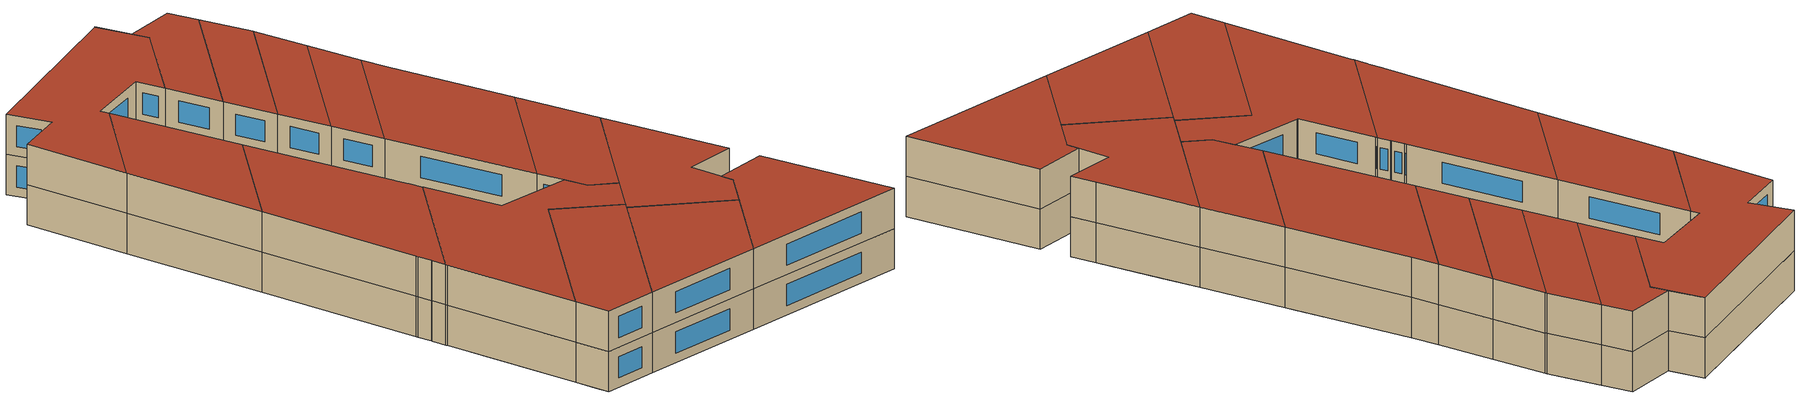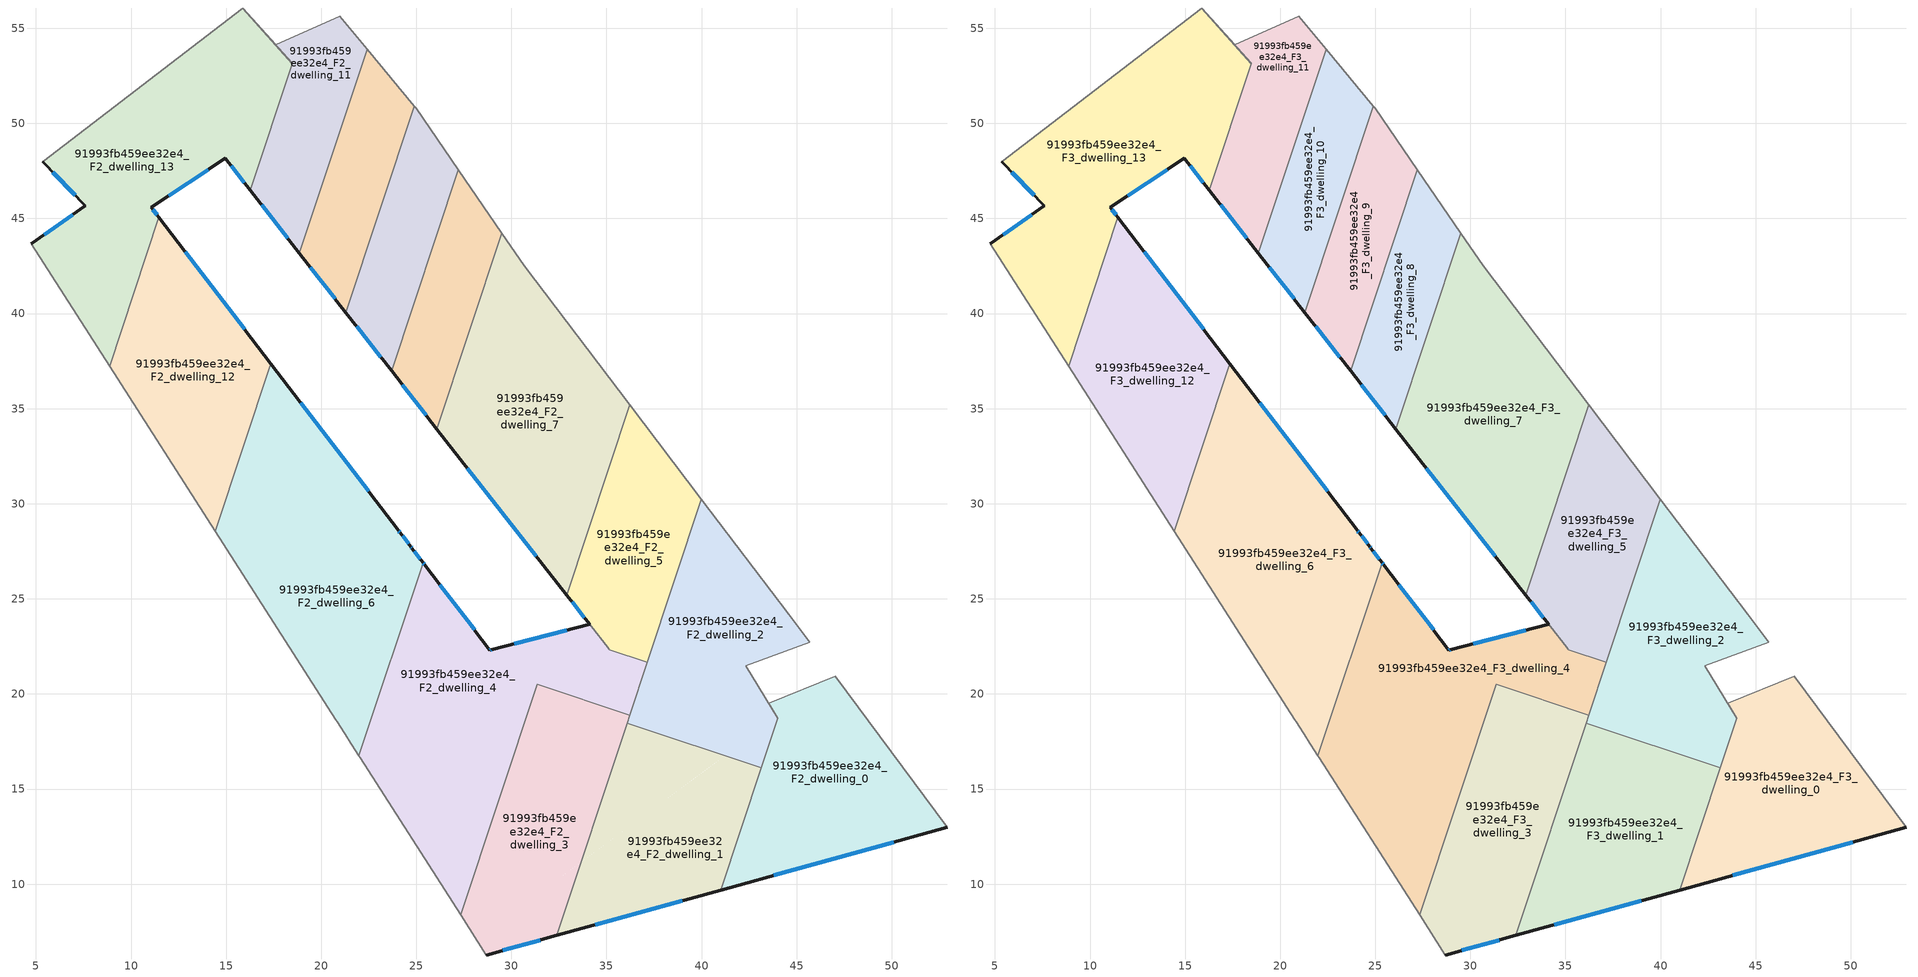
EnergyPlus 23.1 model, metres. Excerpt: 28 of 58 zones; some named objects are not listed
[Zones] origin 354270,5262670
91993fb459ee32e4_F2_dwelling_0
 floor to 91993fb459ee32e4_F1_dwelling_1 (EU_floor_Construction): 47.04,20.92 52.91,12.99 45.13,10.83 42.54,14.34 44,18.72 43.52,19.5 z6
 floor to 91993fb459ee32e4_F1_dwelling_0 (EU_floor_Construction): 42.54,14.34 45.13,10.83 41,9.69 z6
 wall outside (EU_wall_Construction): 41,9.69 52.91,12.99 z6:9
 wall adiabatic (EU_wall_Construction): 52.91,12.99 47.04,20.92 43.52,19.5 44,18.72 z6:9
 wall to 91993fb459ee32e4_F2_dwelling_1 (EU_wall_Construction): 43.13,16.11 41,9.69 z6:9
 wall to 91993fb459ee32e4_F2_dwelling_2 (EU_wall_Construction): 43.99,18.72 43.13,16.11 z6:9
 window (EU_Window_Construction): 43.8,10.46 50.11,12.21 z6.7:8.3
91993fb459ee32e4_F2_dwelling_1
 floor to 91993fb459ee32e4_F1_dwelling_0 (EU_floor_Construction): 40.93,16.53 42.54,14.34 41,9.69 32.38,7.3 33.66,11.16 z6
 floor to 91993fb459ee32e4_F1_dwelling_3 (EU_floor_Construction): 39.24,17.4 40.25,16.03 37.07,13.68 35.3,16.09 36.08,18.45 z6
 floor to 91993fb459ee32e4_F1_dwelling_2 (EU_floor_Construction): 35.3,16.09 37.07,13.68 33.66,11.16 z6
 floor to 91993fb459ee32e4_F1_dwelling_4 (EU_floor_Construction): 41.22,16.74 40.25,16.03 39.24,17.4 z6
 floor to 91993fb459ee32e4_F1_dwelling_1 (EU_floor_Construction): 43.13,16.11 42.54,14.34 40.93,16.53 41.22,16.74 z6
 wall outside (EU_wall_Construction): 32.38,7.3 41,9.69 z6:9
 wall to 91993fb459ee32e4_F2_dwelling_2 (EU_wall_Construction): 43.13,16.11 36.08,18.45 z6:9
 wall to 91993fb459ee32e4_F2_dwelling_3 (EU_wall_Construction): 36.08,18.45 32.38,7.3 z6:9
 window (EU_Window_Construction): 34.4,7.86 38.98,9.13 z6.7:8.3
91993fb459ee32e4_F2_dwelling_10
 floor to 91993fb459ee32e4_F1_dwelling_12 (EU_floor_Construction): 23.95,52.04 24.9,50.91 23.54,46.82 18.94,43.42 21.1,49.94 z6
 floor to 91993fb459ee32e4_F1_dwelling_11 (EU_floor_Construction): 23.54,46.82 21.4,40.35 21.19,40.2 18.86,43.18 18.94,43.42 z6
 floor to 91993fb459ee32e4_F1_dwelling_14 (EU_floor_Construction): 22.41,53.89 23.95,52.04 21.1,49.94 z6
 floor to 91993fb459ee32e4_F1_dwelling_10 (EU_floor_Construction): 21.4,40.35 21.3,40.06 21.19,40.2 z6
 wall outside (EU_wall_Construction): 18.86,43.18 21.3,40.06 z6:9
 wall to 91993fb459ee32e4_F2_dwelling_11 (EU_wall_Construction): 22.41,53.89 18.86,43.18 z6:9
 wall adiabatic (EU_wall_Construction): 24.9,50.91 22.41,53.89 z6:9
 wall to 91993fb459ee32e4_F2_dwelling_9 (EU_wall_Construction): 21.3,40.06 24.9,50.91 z6:9
 window (EU_Window_Construction): 19.43,42.45 20.73,40.79 z6.7:8.3
91993fb459ee32e4_F2_dwelling_11
 floor to 91993fb459ee32e4_F1_dwelling_14 (EU_floor_Construction): 20.96,55.63 22.41,53.89 21.1,49.94 16.33,46.42 16.27,46.49 18.48,53.15 15.88,56.07 17.62,54.12 z6
 floor to 91993fb459ee32e4_F1_dwelling_12 (EU_floor_Construction): 21.1,49.94 18.94,43.42 18.77,43.3 16.33,46.42 z6
 floor to 91993fb459ee32e4_F1_dwelling_11 (EU_floor_Construction): 18.94,43.42 18.86,43.18 18.77,43.3 z6
 wall outside (EU_wall_Construction): 16.27,46.49 18.86,43.18 z6:9
 wall adiabatic (EU_wall_Construction): 22.41,53.89 20.96,55.63 17.62,54.12 15.88,56.07 18.48,53.15 z6:9
 wall to 91993fb459ee32e4_F2_dwelling_13 (EU_wall_Construction): 18.48,53.15 16.27,46.49 z6:9
 window (EU_Window_Construction): 16.88,45.71 18.25,43.96 z6.7:8.3
91993fb459ee32e4_F2_dwelling_12
 floor adiabatic (EU_floor_Construction): 11.47,45.06 17.35,37.37 14.7,29.36 14.16,28.97 8.87,37.24 z6
 floor to 91993fb459ee32e4_F1_dwelling_5 (EU_floor_Construction): 14.7,29.36 14.43,28.56 14.16,28.97 z6
 wall outside (EU_wall_Construction): 17.35,37.37 11.47,45.06 z6:9
 wall to 91993fb459ee32e4_F2_dwelling_13 (EU_wall_Construction): 11.47,45.06 8.87,37.24 z6:9
 wall to 91993fb459ee32e4_F2_dwelling_6 (EU_wall_Construction): 14.43,28.56 17.35,37.37 z6:9
 wall adiabatic (EU_wall_Construction): 8.87,37.24 14.43,28.56 z6:9
 window (EU_Window_Construction): 15.97,39.17 12.85,43.25 z6.7:8.3
91993fb459ee32e4_F2_dwelling_13
 floor to 91993fb459ee32e4_F1_dwelling_14 (EU_floor_Construction): 15.88,56.06 18.48,53.15 16.27,46.49 14.97,48.16 14.89,48.11 11.5,52.69 z6
 floor to 91993fb459ee32e4_F1_dwelling_13 (EU_floor_Construction): 11.5,52.69 14.89,48.11 11.06,45.59 11.47,45.06 8.87,37.24 4.77,43.67 7.6,45.67 5.37,47.98 z6
 wall outside (EU_wall_Construction): 11.47,45.06 11.06,45.59 14.97,48.16 16.27,46.49 / 5.37,47.98 7.6,45.67 4.77,43.67 z6:9
 wall adiabatic (EU_wall_Construction): 4.77,43.67 8.87,37.24 / 18.48,53.15 15.88,56.06 5.37,47.98 z6:9
 window (EU_Window_Construction): 11.98,46.19 14.05,47.56 / 11.37,45.18 11.16,45.46 / 6.93,45.2 5.43,44.14 / 5.89,47.44 7.07,46.22 / 15.27,47.77 15.96,46.88 z6.7:8.3
91993fb459ee32e4_F2_dwelling_2
 floor to 91993fb459ee32e4_F1_dwelling_4 (EU_floor_Construction): 44.58,24.18 45.68,22.71 42.31,21.49 42.34,21.44 43.96,18.77 41.22,16.74 39.24,17.4 36.82,20.68 38.42,25.49 41.73,27.93 z6
 floor to 91993fb459ee32e4_F1_dwelling_1 (EU_floor_Construction): 43.96,18.77 44,18.72 43.13,16.11 41.22,16.74 z6
 floor to 91993fb459ee32e4_F1_dwelling_6 (EU_floor_Construction): 39.99,30.23 41.73,27.93 38.42,25.49 z6
 floor to 91993fb459ee32e4_F1_dwelling_3 (EU_floor_Construction): 36.82,20.68 39.24,17.4 36.08,18.45 z6
 wall adiabatic (EU_wall_Construction): 44,18.72 42.31,21.49 45.68,22.71 44.58,24.18 39.99,30.23 z6:9
 wall to 91993fb459ee32e4_F2_dwelling_5 (EU_wall_Construction): 39.99,30.23 37.15,21.67 z6:9
 wall to 91993fb459ee32e4_F2_dwelling_4 (EU_wall_Construction): 37.15,21.67 36.22,18.88 z6:9
 wall to 91993fb459ee32e4_F2_dwelling_3 (EU_wall_Construction): 36.22,18.88 36.08,18.45 z6:9
91993fb459ee32e4_F2_dwelling_3
 floor to 91993fb459ee32e4_F1_dwelling_2 (EU_floor_Construction): 33.58,18.42 35.3,16.09 33.66,11.17 28.15,7.1 27.33,8.39 29.71,15.57 z6
 floor to 91993fb459ee32e4_F1_dwelling_0 (EU_floor_Construction): 33.66,11.16 32.38,7.3 28.68,6.28 28.15,7.1 z6
 floor to 91993fb459ee32e4_F1_dwelling_3 (EU_floor_Construction): 36.22,18.88 35.3,16.09 33.58,18.42 29.71,15.57 31.25,20.19 31.56,20.43 z6
 floor to 91993fb459ee32e4_F1_dwelling_5 (EU_floor_Construction): 31.56,20.43 31.25,20.19 31.35,20.5 z6
 wall outside (EU_wall_Construction): 28.68,6.28 32.38,7.3 z6:9
 wall to 91993fb459ee32e4_F2_dwelling_4 (EU_wall_Construction): 36.22,18.88 31.35,20.5 27.33,8.39 z6:9
 wall adiabatic (EU_wall_Construction): 27.33,8.39 28.68,6.28 z6:9
 window (EU_Window_Construction): 29.55,6.52 31.51,7.06 z6.7:8.3
91993fb459ee32e4_F2_dwelling_4
 floor to 91993fb459ee32e4_F1_dwelling_3 (EU_floor_Construction): 35.74,22.14 36.82,20.68 36.22,18.88 31.56,20.43 34.78,22.8 35.14,22.34 z6; 31.25,20.19 29.71,15.57 24.97,12.07 23.46,14.44 z6
 floor to 91993fb459ee32e4_F1_dwelling_2 (EU_floor_Construction): 29.71,15.57 27.33,8.39 24.97,12.07 z6
 floor to 91993fb459ee32e4_F1_dwelling_4 (EU_floor_Construction): 37.15,21.67 36.82,20.68 35.74,22.14 z6
 floor to 91993fb459ee32e4_F1_dwelling_5 (EU_floor_Construction): 34.11,23.65 34.78,22.8 31.56,20.43 31.35,20.5 31.25,20.19 23.46,14.44 21.98,16.75 25.35,26.91 25.42,26.82 28.87,22.3 z6
 wall outside (EU_wall_Construction): 34.11,23.65 28.94,22.32 28.87,22.3 25.43,26.81 25.35,26.91 z6:9
 wall adiabatic (EU_wall_Construction): 21.98,16.75 22.05,16.64 27.33,8.39 z6:9
 wall to 91993fb459ee32e4_F2_dwelling_6 (EU_wall_Construction): 25.35,26.91 21.98,16.75 z6:9
 wall to 91993fb459ee32e4_F2_dwelling_5 (EU_wall_Construction): 35.14,22.34 34.11,23.65 / 37.15,21.67 35.15,22.34 z6:9
 window (EU_Window_Construction): 32.9,23.34 30.16,22.64 / 25.41,26.83 25.37,26.88 / 28.06,23.36 26.24,25.75 / 28.93,22.32 28.89,22.31 z6.7:8.3
91993fb459ee32e4_F2_dwelling_5
 floor to 91993fb459ee32e4_F1_dwelling_6 (EU_floor_Construction): 38.5,32.19 39.99,30.23 38.42,25.49 35.41,23.27 35.34,23.4 35.1,23.22 34.96,23.5 34.86,23.42 34.69,23.65 34.37,23.56 34.17,23.82 34.02,23.78 32.91,25.2 34.16,28.98 z6
 floor to 91993fb459ee32e4_F1_dwelling_4 (EU_floor_Construction): 38.42,25.49 37.15,21.67 35.74,22.14 35.09,23.03 z6
 floor to 91993fb459ee32e4_F1_dwelling_7 (EU_floor_Construction): 36.22,35.19 38.5,32.19 34.16,28.98 z6
 floor to 91993fb459ee32e4_F1_dwelling_3 (EU_floor_Construction): 35.09,23.03 35.74,22.14 35.15,22.34 34.78,22.8 z6
 floor to 91993fb459ee32e4_F1_dwelling_5 (EU_floor_Construction): 35.34,23.4 35.41,23.27 34.78,22.8 34.02,23.78 34.17,23.82 34.37,23.56 34.69,23.65 34.86,23.42 34.96,23.5 35.1,23.22 z6
 wall outside (EU_wall_Construction): 32.91,25.2 34.12,23.65 z6:9
 wall to 91993fb459ee32e4_F2_dwelling_7 (EU_wall_Construction): 36.22,35.19 32.91,25.2 z6:9
 wall adiabatic (EU_wall_Construction): 39.99,30.23 36.22,35.19 z6:9
 window (EU_Window_Construction): 33.19,24.84 33.83,24.02 z6.7:8.3
91993fb459ee32e4_F2_dwelling_6
 floor to 91993fb459ee32e4_F1_dwelling_5 (EU_floor_Construction): 20.3,33.5 24.07,28.59 24.11,28.54 24.73,27.72 24.75,27.7 25.35,26.91 21.98,16.75 14.43,28.56 14.7,29.36 z6
 floor adiabatic (EU_floor_Construction): 17.35,37.37 20.3,33.51 14.7,29.36 z6
 wall outside (EU_wall_Construction): 25.35,26.91 24.77,27.67 24.73,27.72 24.14,28.49 24.07,28.59 17.35,37.37 z6:9
 wall adiabatic (EU_wall_Construction): 14.43,28.56 20.77,18.64 20.84,18.54 21.39,17.67 21.43,17.61 21.98,16.75 z6:9
 window (EU_Window_Construction): 22.49,30.65 18.93,35.3 / 24.12,28.51 24.08,28.56 / 24.59,27.9 24.28,28.31 / 24.76,27.69 24.74,27.71 / 25.22,27.09 24.9,27.49 z6.7:8.3
91993fb459ee32e4_F2_dwelling_7
 floor to 91993fb459ee32e4_F1_dwelling_7 (EU_floor_Construction): 35.79,35.77 36.22,35.19 34.16,28.98 31.49,27.01 28.72,30.56 z6
 floor to 91993fb459ee32e4_F1_dwelling_8 (EU_floor_Construction): 33.24,39.12 35.79,35.77 28.72,30.56 26.13,33.87 z6
 floor to 91993fb459ee32e4_F1_dwelling_6 (EU_floor_Construction): 34.16,28.98 32.91,25.2 31.49,27.01 z6
 floor to 91993fb459ee32e4_F1_dwelling_10 (EU_floor_Construction): 29.5,44.22 30.67,42.52 30.76,42.4 30.79,42.36 28.27,40.5 z6
 floor to 91993fb459ee32e4_F1_dwelling_9 (EU_floor_Construction): 30.79,42.36 33.13,39.28 33.24,39.12 26.13,33.87 26.09,33.93 28.27,40.5 z6
 wall outside (EU_wall_Construction): 26.09,33.93 32.91,25.2 z6:9
 wall to 91993fb459ee32e4_F2_dwelling_8 (EU_wall_Construction): 29.5,44.22 26.09,33.93 z6:9
 wall adiabatic (EU_wall_Construction): 36.22,35.19 30.67,42.52 29.5,44.22 z6:9
 window (EU_Window_Construction): 27.69,31.88 31.31,27.25 z6.7:8.3
91993fb459ee32e4_F2_dwelling_8
 floor to 91993fb459ee32e4_F1_dwelling_10 (EU_floor_Construction): 28.54,45.62 29.5,44.22 28.27,40.5 23.77,37.18 25.93,43.7 z6
 floor to 91993fb459ee32e4_F1_dwelling_9 (EU_floor_Construction): 28.27,40.5 26.09,33.93 23.7,36.98 23.77,37.18 z6
 floor to 91993fb459ee32e4_F1_dwelling_11 (EU_floor_Construction): 27.21,47.56 28.54,45.62 25.93,43.7 z6
 wall outside (EU_wall_Construction): 23.7,36.98 26.09,33.93 z6:9
 wall to 91993fb459ee32e4_F2_dwelling_9 (EU_wall_Construction): 27.21,47.56 23.7,36.98 z6:9
 wall adiabatic (EU_wall_Construction): 29.5,44.22 27.21,47.56 z6:9
 window (EU_Window_Construction): 24.26,36.26 25.53,34.64 z6.7:8.3
91993fb459ee32e4_F2_dwelling_9
 floor to 91993fb459ee32e4_F1_dwelling_11 (EU_floor_Construction): 26.31,48.87 27.21,47.56 25.93,43.7 21.4,40.35 23.54,46.82 z6
 floor to 91993fb459ee32e4_F1_dwelling_10 (EU_floor_Construction): 25.93,43.7 23.77,37.18 23.63,37.08 21.3,40.06 21.4,40.35 z6
 floor to 91993fb459ee32e4_F1_dwelling_12 (EU_floor_Construction): 24.99,50.8 26.31,48.87 23.54,46.82 24.9,50.91 z6
 floor to 91993fb459ee32e4_F1_dwelling_9 (EU_floor_Construction): 23.77,37.18 23.7,36.98 23.63,37.08 z6
 wall outside (EU_wall_Construction): 21.3,40.06 23.7,36.98 z6:9
 wall adiabatic (EU_wall_Construction): 27.21,47.56 24.99,50.8 24.9,50.91 z6:9
 window (EU_Window_Construction): 21.86,39.33 23.14,37.7 z6.7:8.3
91993fb459ee32e4_F3_dwelling_0
 floor to 91993fb459ee32e4_F2_dwelling_0 (EU_floor_Construction): 47.04,20.92 52.91,12.99 41,9.69 44,18.72 43.52,19.5 z9
 wall outside (EU_wall_Construction): 41,9.69 52.91,12.99 z9:12
 wall adiabatic (EU_wall_Construction): 52.91,12.99 47.04,20.92 43.52,19.5 44,18.72 z9:12
 wall to 91993fb459ee32e4_F3_dwelling_1 (EU_wall_Construction): 43.13,16.11 41,9.69 z9:12
 wall to 91993fb459ee32e4_F3_dwelling_2 (EU_wall_Construction): 43.99,18.72 43.13,16.11 z9:12
 window (EU_Window_Construction): 43.8,10.46 50.11,12.21 z9.7:11.3
 roof outside (EU_roof_Construction): 52.91,12.99 47.04,20.92 43.52,19.5 44,18.72 41,9.69 z12
91993fb459ee32e4_F3_dwelling_1
 floor to 91993fb459ee32e4_F2_dwelling_1 (EU_floor_Construction): 43.13,16.11 41,9.69 32.38,7.3 36.08,18.45 z9
 wall outside (EU_wall_Construction): 32.38,7.3 41,9.69 z9:12
 wall to 91993fb459ee32e4_F3_dwelling_2 (EU_wall_Construction): 43.13,16.11 36.08,18.45 z9:12
 wall to 91993fb459ee32e4_F3_dwelling_3 (EU_wall_Construction): 36.08,18.45 32.38,7.3 z9:12
 window (EU_Window_Construction): 34.4,7.86 38.98,9.13 z9.7:11.3
 roof outside (EU_roof_Construction): 41,9.69 43.13,16.11 36.08,18.45 32.38,7.3 z12
91993fb459ee32e4_F3_dwelling_10
 floor to 91993fb459ee32e4_F2_dwelling_10 (EU_floor_Construction): 22.41,53.89 24.9,50.91 21.3,40.06 18.86,43.18 z9
 wall outside (EU_wall_Construction): 18.86,43.18 21.3,40.06 z9:12
 wall to 91993fb459ee32e4_F3_dwelling_11 (EU_wall_Construction): 22.41,53.89 18.86,43.18 z9:12
 wall adiabatic (EU_wall_Construction): 24.9,50.91 22.41,53.89 z9:12
 wall to 91993fb459ee32e4_F3_dwelling_9 (EU_wall_Construction): 21.3,40.06 24.9,50.91 z9:12
 window (EU_Window_Construction): 19.43,42.45 20.73,40.79 z9.7:11.3
 roof outside (EU_roof_Construction): 21.3,40.06 24.9,50.91 22.41,53.89 18.86,43.18 z12
91993fb459ee32e4_F3_dwelling_11
 floor to 91993fb459ee32e4_F2_dwelling_11 (EU_floor_Construction): 20.96,55.63 22.41,53.89 18.86,43.18 16.27,46.49 18.48,53.15 15.88,56.07 17.62,54.12 z9
 wall outside (EU_wall_Construction): 16.27,46.49 18.86,43.18 z9:12
 wall adiabatic (EU_wall_Construction): 22.41,53.89 20.96,55.63 17.62,54.12 15.88,56.07 18.48,53.15 z9:12
 wall to 91993fb459ee32e4_F3_dwelling_13 (EU_wall_Construction): 18.48,53.15 16.27,46.49 z9:12
 window (EU_Window_Construction): 16.88,45.71 18.25,43.96 z9.7:11.3
 roof outside (EU_roof_Construction): 18.86,43.18 22.41,53.89 20.96,55.63 17.62,54.12 15.88,56.07 18.48,53.15 16.27,46.49 z12
91993fb459ee32e4_F3_dwelling_12
 floor to 91993fb459ee32e4_F2_dwelling_12 (EU_floor_Construction): 11.47,45.06 17.35,37.37 14.43,28.56 8.87,37.24 z9
 wall outside (EU_wall_Construction): 17.35,37.37 11.47,45.06 z9:12
 wall to 91993fb459ee32e4_F3_dwelling_13 (EU_wall_Construction): 11.47,45.06 8.87,37.24 z9:12
 wall to 91993fb459ee32e4_F3_dwelling_6 (EU_wall_Construction): 14.43,28.56 17.35,37.37 z9:12
 wall adiabatic (EU_wall_Construction): 8.87,37.24 14.43,28.56 z9:12
 window (EU_Window_Construction): 15.97,39.17 12.85,43.25 z9.7:11.3
 roof outside (EU_roof_Construction): 14.43,28.56 17.35,37.37 11.47,45.06 8.87,37.24 z12
91993fb459ee32e4_F3_dwelling_13
 floor to 91993fb459ee32e4_F2_dwelling_13 (EU_floor_Construction): 15.88,56.06 18.48,53.15 16.27,46.49 14.97,48.16 11.06,45.59 11.47,45.06 8.87,37.24 4.77,43.67 7.6,45.67 5.37,47.98 z9
 wall outside (EU_wall_Construction): 11.47,45.06 11.06,45.59 14.97,48.16 16.27,46.49 / 5.37,47.98 7.6,45.67 4.77,43.67 z9:12
 wall adiabatic (EU_wall_Construction): 4.77,43.67 8.87,37.24 / 18.48,53.15 15.88,56.06 5.37,47.98 z9:12
 window (EU_Window_Construction): 11.98,46.19 14.05,47.56 / 11.37,45.18 11.16,45.46 / 6.93,45.2 5.43,44.14 / 5.89,47.44 7.07,46.22 / 15.27,47.77 15.96,46.88 z9.7:11.3
 roof outside (EU_roof_Construction): 16.27,46.49 18.48,53.15 15.88,56.06 5.37,47.98 7.6,45.67 4.77,43.67 8.87,37.24 11.47,45.06 11.06,45.59 14.97,48.16 z12
91993fb459ee32e4_F3_dwelling_2
 floor to 91993fb459ee32e4_F2_dwelling_2 (EU_floor_Construction): 39.99,30.23 44.58,24.18 45.68,22.71 42.31,21.49 44,18.72 43.13,16.11 36.08,18.45 z9
 wall adiabatic (EU_wall_Construction): 44,18.72 42.31,21.49 45.68,22.71 44.58,24.18 39.99,30.23 z9:12
 wall to 91993fb459ee32e4_F3_dwelling_5 (EU_wall_Construction): 39.99,30.23 37.15,21.67 z9:12
 wall to 91993fb459ee32e4_F3_dwelling_4 (EU_wall_Construction): 37.15,21.67 36.22,18.88 z9:12
 wall to 91993fb459ee32e4_F3_dwelling_3 (EU_wall_Construction): 36.22,18.88 36.08,18.45 z9:12
 roof outside (EU_roof_Construction): 43.13,16.11 43.99,18.72 42.31,21.49 45.68,22.71 44.58,24.18 39.99,30.23 36.08,18.45 z12
91993fb459ee32e4_F3_dwelling_3
 floor to 91993fb459ee32e4_F2_dwelling_3 (EU_floor_Construction): 36.22,18.88 32.38,7.3 28.68,6.28 27.33,8.39 31.35,20.5 z9
 wall outside (EU_wall_Construction): 28.68,6.28 32.38,7.3 z9:12
 wall to 91993fb459ee32e4_F3_dwelling_4 (EU_wall_Construction): 36.22,18.88 31.35,20.5 27.33,8.39 z9:12
 wall adiabatic (EU_wall_Construction): 27.33,8.39 28.68,6.28 z9:12
 window (EU_Window_Construction): 29.55,6.52 31.51,7.06 z9.7:11.3
 roof outside (EU_roof_Construction): 32.38,7.3 36.22,18.88 31.35,20.5 27.33,8.39 28.68,6.28 z12
91993fb459ee32e4_F3_dwelling_4
 floor to 91993fb459ee32e4_F2_dwelling_4 (EU_floor_Construction): 34.11,23.65 35.14,22.34 37.15,21.67 36.22,18.88 31.35,20.5 27.33,8.39 22.05,16.64 21.98,16.75 25.35,26.91 25.43,26.81 28.87,22.3 28.94,22.32 z9
 wall outside (EU_wall_Construction): 34.11,23.65 28.94,22.32 28.87,22.3 25.43,26.81 25.35,26.91 z9:12
 wall adiabatic (EU_wall_Construction): 21.98,16.75 22.05,16.64 27.33,8.39 z9:12
 wall to 91993fb459ee32e4_F3_dwelling_6 (EU_wall_Construction): 25.35,26.91 21.98,16.75 z9:12
 wall to 91993fb459ee32e4_F3_dwelling_5 (EU_wall_Construction): 35.14,22.34 34.11,23.65 / 37.15,21.67 35.15,22.34 z9:12
 window (EU_Window_Construction): 32.9,23.34 30.16,22.64 / 25.41,26.83 25.37,26.88 / 28.06,23.36 26.24,25.75 / 28.93,22.32 28.89,22.31 z9.7:11.3
 roof outside (EU_roof_Construction): 27.33,8.39 31.35,20.5 36.22,18.88 37.15,21.67 35.14,22.34 34.11,23.65 28.94,22.32 28.87,22.3 25.43,26.81 25.35,26.91 21.98,16.75 22.05,16.64 z12
91993fb459ee32e4_F3_dwelling_5
 floor to 91993fb459ee32e4_F2_dwelling_5 (EU_floor_Construction): 36.22,35.19 39.99,30.23 37.15,21.67 35.14,22.34 32.91,25.2 z9
 wall outside (EU_wall_Construction): 32.91,25.2 34.12,23.65 z9:12
 wall to 91993fb459ee32e4_F3_dwelling_7 (EU_wall_Construction): 36.22,35.19 32.91,25.2 z9:12
 wall adiabatic (EU_wall_Construction): 39.99,30.23 36.22,35.19 z9:12
 window (EU_Window_Construction): 33.19,24.84 33.83,24.02 z9.7:11.3
 roof outside (EU_roof_Construction): 37.15,21.67 39.99,30.23 36.22,35.19 32.91,25.2 35.14,22.34 z12
91993fb459ee32e4_F3_dwelling_6
 floor to 91993fb459ee32e4_F2_dwelling_6 (EU_floor_Construction): 17.35,37.37 24.07,28.59 24.14,28.49 24.73,27.72 24.77,27.67 25.35,26.91 21.98,16.75 21.43,17.61 21.39,17.67 20.84,18.54 20.77,18.64 14.43,28.56 z9
 wall outside (EU_wall_Construction): 25.35,26.91 24.77,27.67 24.73,27.72 24.14,28.49 24.07,28.59 17.35,37.37 z9:12
 wall adiabatic (EU_wall_Construction): 14.43,28.56 20.77,18.64 20.84,18.54 21.39,17.67 21.43,17.61 21.98,16.75 z9:12
 window (EU_Window_Construction): 22.49,30.65 18.93,35.3 / 24.12,28.51 24.08,28.56 / 24.59,27.9 24.28,28.31 / 24.76,27.69 24.74,27.71 / 25.22,27.09 24.9,27.49 z9.7:11.3
 roof outside (EU_roof_Construction): 21.98,16.75 25.35,26.91 24.77,27.67 24.73,27.72 24.14,28.49 24.07,28.59 17.35,37.37 14.43,28.56 20.77,18.64 20.84,18.54 21.39,17.67 21.43,17.61 z12
91993fb459ee32e4_F3_dwelling_7
 floor to 91993fb459ee32e4_F2_dwelling_7 (EU_floor_Construction): 30.67,42.52 36.22,35.19 32.91,25.2 26.09,33.93 29.5,44.22 z9
 wall outside (EU_wall_Construction): 26.09,33.93 32.91,25.2 z9:12
 wall to 91993fb459ee32e4_F3_dwelling_8 (EU_wall_Construction): 29.5,44.22 26.09,33.93 z9:12
 wall adiabatic (EU_wall_Construction): 36.22,35.19 30.67,42.52 29.5,44.22 z9:12
 window (EU_Window_Construction): 27.69,31.88 31.31,27.25 z9.7:11.3
 roof outside (EU_roof_Construction): 32.91,25.2 36.22,35.19 30.67,42.52 29.5,44.22 26.09,33.93 z12
91993fb459ee32e4_F3_dwelling_8
 floor to 91993fb459ee32e4_F2_dwelling_8 (EU_floor_Construction): 27.21,47.56 29.5,44.22 26.09,33.93 23.7,36.98 z9
 wall outside (EU_wall_Construction): 23.7,36.98 26.09,33.93 z9:12
 wall to 91993fb459ee32e4_F3_dwelling_9 (EU_wall_Construction): 27.21,47.56 23.7,36.98 z9:12
 wall adiabatic (EU_wall_Construction): 29.5,44.22 27.21,47.56 z9:12
 window (EU_Window_Construction): 24.26,36.26 25.53,34.64 z9.7:11.3
 roof outside (EU_roof_Construction): 26.09,33.93 29.5,44.22 27.21,47.56 23.7,36.98 z12
91993fb459ee32e4_F3_dwelling_9
 floor to 91993fb459ee32e4_F2_dwelling_9 (EU_floor_Construction): 24.99,50.8 27.21,47.56 23.7,36.98 21.3,40.06 24.9,50.91 z9
 wall outside (EU_wall_Construction): 21.3,40.06 23.7,36.98 z9:12
 wall adiabatic (EU_wall_Construction): 27.21,47.56 24.99,50.8 24.9,50.91 z9:12
 window (EU_Window_Construction): 21.86,39.33 23.14,37.7 z9.7:11.3
 roof outside (EU_roof_Construction): 23.7,36.98 27.21,47.56 24.99,50.8 24.9,50.91 21.3,40.06 z12
[Building]
EU S2 Campaign: North Axis=0; Terrain=City; Solar Distribution=FullExterior
[Site:Location]
Budapest.Ferenc.Liszt.Intl.AP: Latitude=47.437; Longitude=19.256; Time Zone=1; Elevation=185
[SizingPeriod:WeatherFileDays]
AnnualSizingPeriod: Begin Month=1; Begin Day of Month=1; End Month=12; End Day of Month=31; Day of Week for Start Day=Monday; Use Weather File Daylight Saving Period=No; Use Weather File Rain and Snow Indicators=No
[MATERIAL]
EU_InternalMass_Material: Roughness=MediumRough; Thickness=0.1; Conductivity=1; Density=1800; Specific Heat=900; Thermal Absorptance=0.9; Solar Absorptance=0.7; Visible Absorptance=0.7
[MATERIAL:NOMASS] Roughness=MediumRough; Thermal Absorptance=0.9; Solar Absorptance=0.7; Visible Absorptance=0.7
Name | Thermal Resistance
EU_wall_NoMass | 0.832559
EU_roof_NoMass | 1.39638
EU_floor_NoMass | 0.872794
[WINDOWMATERIAL:SIMPLEGLAZINGSYSTEM]
EU_Window_SimpleGlazing: UFactor=2.79869; Solar Heat Gain Coefficient=0.75; Visible Transmittance=0.75
[CONSTRUCTION]
EU_wall_Construction: EU_wall_NoMass
EU_roof_Construction: EU_roof_NoMass
EU_floor_Construction: EU_floor_NoMass
EU_Window_Construction: EU_Window_SimpleGlazing
EU_InternalMass_Construction: EU_InternalMass_Material
[ZONE] Type=1; Multiplier=1; Ceiling Height=autocalculate; Floor Area=autocalculate; Part of Total Floor Area=Yes
Name | Volume
91993fb459ee32e4_F2_dwelling_0; 91993fb459ee32e4_F3_dwelling_0 | 207.154
91993fb459ee32e4_F2_dwelling_1; 91993fb459ee32e4_F3_dwelling_1 | 206.276
91993fb459ee32e4_F2_dwelling_10; 91993fb459ee32e4_F3_dwelling_10 | 112.524
91993fb459ee32e4_F2_dwelling_11; 91993fb459ee32e4_F3_dwelling_11 | 114.715
91993fb459ee32e4_F2_dwelling_12; 91993fb459ee32e4_F3_dwelling_12 | 210.398
91993fb459ee32e4_F2_dwelling_13; 91993fb459ee32e4_F3_dwelling_13 | 304.652
91993fb459ee32e4_F2_dwelling_2; 91993fb459ee32e4_F3_dwelling_2 | 205.065
91993fb459ee32e4_F2_dwelling_3; 91993fb459ee32e4_F3_dwelling_3 | 206.194
91993fb459ee32e4_F2_dwelling_4; 91993fb459ee32e4_F3_dwelling_4 | 325.241
91993fb459ee32e4_F2_dwelling_5 | 156.994
91993fb459ee32e4_F3_dwelling_5 | 157.014
91993fb459ee32e4_F2_dwelling_6; 91993fb459ee32e4_F3_dwelling_6 | 326.456
91993fb459ee32e4_F2_dwelling_7; 91993fb459ee32e4_F3_dwelling_7 | 294.288
91993fb459ee32e4_F2_dwelling_8; 91993fb459ee32e4_F3_dwelling_8 | 106.452
91993fb459ee32e4_F2_dwelling_9; 91993fb459ee32e4_F3_dwelling_9 | 110.06
[INTERNALMASS] Construction=EU_InternalMass_Construction
Name | Zone or ZoneList | Surface Area
91993fb459ee32e4_F2_dwelling_0_EU_InternalMass | 91993fb459ee32e4_F2_dwelling_0 | 69.0507
91993fb459ee32e4_F2_dwelling_1_EU_InternalMass | 91993fb459ee32e4_F2_dwelling_1 | 68.7591
91993fb459ee32e4_F2_dwelling_2_EU_InternalMass | 91993fb459ee32e4_F2_dwelling_2 | 68.3541
91993fb459ee32e4_F2_dwelling_3_EU_InternalMass | 91993fb459ee32e4_F2_dwelling_3 | 68.732
91993fb459ee32e4_F2_dwelling_4_EU_InternalMass | 91993fb459ee32e4_F2_dwelling_4 | 108.408
91993fb459ee32e4_F2_dwelling_5_EU_InternalMass | 91993fb459ee32e4_F2_dwelling_5 | 52.3374
91993fb459ee32e4_F2_dwelling_6_EU_InternalMass | 91993fb459ee32e4_F2_dwelling_6 | 108.825
91993fb459ee32e4_F2_dwelling_7_EU_InternalMass | 91993fb459ee32e4_F2_dwelling_7 | 98.0916
91993fb459ee32e4_F2_dwelling_8_EU_InternalMass | 91993fb459ee32e4_F2_dwelling_8 | 35.484
91993fb459ee32e4_F2_dwelling_9_EU_InternalMass | 91993fb459ee32e4_F2_dwelling_9 | 36.6867
91993fb459ee32e4_F2_dwelling_10_EU_InternalMass | 91993fb459ee32e4_F2_dwelling_10 | 37.5079
91993fb459ee32e4_F2_dwelling_11_EU_InternalMass | 91993fb459ee32e4_F2_dwelling_11 | 38.2392
91993fb459ee32e4_F2_dwelling_12_EU_InternalMass | 91993fb459ee32e4_F2_dwelling_12 | 70.1373
91993fb459ee32e4_F2_dwelling_13_EU_InternalMass | 91993fb459ee32e4_F2_dwelling_13 | 101.55
91993fb459ee32e4_F3_dwelling_0_EU_InternalMass | 91993fb459ee32e4_F3_dwelling_0 | 69.0507
91993fb459ee32e4_F3_dwelling_1_EU_InternalMass | 91993fb459ee32e4_F3_dwelling_1 | 68.7591
91993fb459ee32e4_F3_dwelling_2_EU_InternalMass | 91993fb459ee32e4_F3_dwelling_2 | 68.3541
91993fb459ee32e4_F3_dwelling_3_EU_InternalMass | 91993fb459ee32e4_F3_dwelling_3 | 68.732
91993fb459ee32e4_F3_dwelling_4_EU_InternalMass | 91993fb459ee32e4_F3_dwelling_4 | 108.408
91993fb459ee32e4_F3_dwelling_5_EU_InternalMass | 91993fb459ee32e4_F3_dwelling_5 | 52.3374
91993fb459ee32e4_F3_dwelling_6_EU_InternalMass | 91993fb459ee32e4_F3_dwelling_6 | 108.825
91993fb459ee32e4_F3_dwelling_7_EU_InternalMass | 91993fb459ee32e4_F3_dwelling_7 | 98.0916
91993fb459ee32e4_F3_dwelling_8_EU_InternalMass | 91993fb459ee32e4_F3_dwelling_8 | 35.484
91993fb459ee32e4_F3_dwelling_9_EU_InternalMass | 91993fb459ee32e4_F3_dwelling_9 | 36.6867
91993fb459ee32e4_F3_dwelling_10_EU_InternalMass | 91993fb459ee32e4_F3_dwelling_10 | 37.5079
91993fb459ee32e4_F3_dwelling_11_EU_InternalMass | 91993fb459ee32e4_F3_dwelling_11 | 38.2392
91993fb459ee32e4_F3_dwelling_12_EU_InternalMass | 91993fb459ee32e4_F3_dwelling_12 | 70.1373
91993fb459ee32e4_F3_dwelling_13_EU_InternalMass | 91993fb459ee32e4_F3_dwelling_13 | 101.55
[OTHEREQUIPMENT] Fuel Type=Electricity; Design Level Calculation Method=Watts/Area; Power per Zone Floor Area=1; Fraction Latent=0; Fraction Radiant=0; Fraction Lost=0; Carbon Dioxide Generation Rate=0; EndUse Subcategory=EU_Step8_InternalGains
Name | Zone or ZoneList or Space or SpaceList | Schedule
EU_Step8_InternalGain_91993fb459ee32e4_F2_dwelling_0_f000 | 91993fb459ee32e4_F2_dwelling_0 | EU_Step8_GainSchedule_91993fb459ee32e4_F2_dwelling_0_f000
EU_Step8_InternalGain_91993fb459ee32e4_F2_dwelling_1_f000 | 91993fb459ee32e4_F2_dwelling_1 | EU_Step8_GainSchedule_91993fb459ee32e4_F2_dwelling_1_f000
EU_Step8_InternalGain_91993fb459ee32e4_F2_dwelling_2_f000 | 91993fb459ee32e4_F2_dwelling_2 | EU_Step8_GainSchedule_91993fb459ee32e4_F2_dwelling_2_f000
EU_Step8_InternalGain_91993fb459ee32e4_F2_dwelling_3_f000 | 91993fb459ee32e4_F2_dwelling_3 | EU_Step8_GainSchedule_91993fb459ee32e4_F2_dwelling_3_f000
EU_Step8_InternalGain_91993fb459ee32e4_F2_dwelling_4_f000 | 91993fb459ee32e4_F2_dwelling_4 | EU_Step8_GainSchedule_91993fb459ee32e4_F2_dwelling_4_f000
EU_Step8_InternalGain_91993fb459ee32e4_F2_dwelling_5_f000 | 91993fb459ee32e4_F2_dwelling_5 | EU_Step8_GainSchedule_91993fb459ee32e4_F2_dwelling_5_f000
EU_Step8_InternalGain_91993fb459ee32e4_F2_dwelling_6_f000 | 91993fb459ee32e4_F2_dwelling_6 | EU_Step8_GainSchedule_91993fb459ee32e4_F2_dwelling_6_f000
EU_Step8_InternalGain_91993fb459ee32e4_F2_dwelling_7_f000 | 91993fb459ee32e4_F2_dwelling_7 | EU_Step8_GainSchedule_91993fb459ee32e4_F2_dwelling_7_f000
EU_Step8_InternalGain_91993fb459ee32e4_F2_dwelling_8_f000 | 91993fb459ee32e4_F2_dwelling_8 | EU_Step8_GainSchedule_91993fb459ee32e4_F2_dwelling_8_f000
EU_Step8_InternalGain_91993fb459ee32e4_F2_dwelling_9_f000 | 91993fb459ee32e4_F2_dwelling_9 | EU_Step8_GainSchedule_91993fb459ee32e4_F2_dwelling_9_f000
EU_Step8_InternalGain_91993fb459ee32e4_F2_dwelling_10_f000 | 91993fb459ee32e4_F2_dwelling_10 | EU_Step8_GainSchedule_91993fb459ee32e4_F2_dwelling_10_f000
EU_Step8_InternalGain_91993fb459ee32e4_F2_dwelling_11_f000 | 91993fb459ee32e4_F2_dwelling_11 | EU_Step8_GainSchedule_91993fb459ee32e4_F2_dwelling_11_f000
EU_Step8_InternalGain_91993fb459ee32e4_F2_dwelling_12_f000 | 91993fb459ee32e4_F2_dwelling_12 | EU_Step8_GainSchedule_91993fb459ee32e4_F2_dwelling_12_f000
EU_Step8_InternalGain_91993fb459ee32e4_F2_dwelling_13_f000 | 91993fb459ee32e4_F2_dwelling_13 | EU_Step8_GainSchedule_91993fb459ee32e4_F2_dwelling_13_f000
EU_Step8_InternalGain_91993fb459ee32e4_F3_dwelling_0_f000 | 91993fb459ee32e4_F3_dwelling_0 | EU_Step8_GainSchedule_91993fb459ee32e4_F3_dwelling_0_f000
EU_Step8_InternalGain_91993fb459ee32e4_F3_dwelling_1_f000 | 91993fb459ee32e4_F3_dwelling_1 | EU_Step8_GainSchedule_91993fb459ee32e4_F3_dwelling_1_f000
EU_Step8_InternalGain_91993fb459ee32e4_F3_dwelling_2_f000 | 91993fb459ee32e4_F3_dwelling_2 | EU_Step8_GainSchedule_91993fb459ee32e4_F3_dwelling_2_f000
EU_Step8_InternalGain_91993fb459ee32e4_F3_dwelling_3_f000 | 91993fb459ee32e4_F3_dwelling_3 | EU_Step8_GainSchedule_91993fb459ee32e4_F3_dwelling_3_f000
EU_Step8_InternalGain_91993fb459ee32e4_F3_dwelling_4_f000 | 91993fb459ee32e4_F3_dwelling_4 | EU_Step8_GainSchedule_91993fb459ee32e4_F3_dwelling_4_f000
EU_Step8_InternalGain_91993fb459ee32e4_F3_dwelling_5_f000 | 91993fb459ee32e4_F3_dwelling_5 | EU_Step8_GainSchedule_91993fb459ee32e4_F3_dwelling_5_f000
EU_Step8_InternalGain_91993fb459ee32e4_F3_dwelling_6_f000 | 91993fb459ee32e4_F3_dwelling_6 | EU_Step8_GainSchedule_91993fb459ee32e4_F3_dwelling_6_f000
EU_Step8_InternalGain_91993fb459ee32e4_F3_dwelling_7_f000 | 91993fb459ee32e4_F3_dwelling_7 | EU_Step8_GainSchedule_91993fb459ee32e4_F3_dwelling_7_f000
EU_Step8_InternalGain_91993fb459ee32e4_F3_dwelling_8_f000 | 91993fb459ee32e4_F3_dwelling_8 | EU_Step8_GainSchedule_91993fb459ee32e4_F3_dwelling_8_f000
EU_Step8_InternalGain_91993fb459ee32e4_F3_dwelling_9_f000 | 91993fb459ee32e4_F3_dwelling_9 | EU_Step8_GainSchedule_91993fb459ee32e4_F3_dwelling_9_f000
EU_Step8_InternalGain_91993fb459ee32e4_F3_dwelling_10_f000 | 91993fb459ee32e4_F3_dwelling_10 | EU_Step8_GainSchedule_91993fb459ee32e4_F3_dwelling_10_f000
EU_Step8_InternalGain_91993fb459ee32e4_F3_dwelling_11_f000 | 91993fb459ee32e4_F3_dwelling_11 | EU_Step8_GainSchedule_91993fb459ee32e4_F3_dwelling_11_f000
EU_Step8_InternalGain_91993fb459ee32e4_F3_dwelling_12_f000 | 91993fb459ee32e4_F3_dwelling_12 | EU_Step8_GainSchedule_91993fb459ee32e4_F3_dwelling_12_f000
EU_Step8_InternalGain_91993fb459ee32e4_F3_dwelling_13_f000 | 91993fb459ee32e4_F3_dwelling_13 | EU_Step8_GainSchedule_91993fb459ee32e4_F3_dwelling_13_f000
[ZONEVENTILATION:DESIGNFLOWRATE] Schedule=EU_AlwaysOn; Design Flow Rate Calculation Method=AirChanges/Hour; Air Changes per Hour=0.475469; Ventilation Type=Natural; Fan Pressure Rise=0; Fan Total Efficiency=1; Constant Term Coefficient=1; Temperature Term Coefficient=0; Velocity Term Coefficient=0; Velocity Squared Term Coefficient=0; Minimum Indoor Temperature=-100; Maximum Indoor Temperature=100; Delta Temperature=-100; Minimum Outdoor Temperature=-100; Maximum Outdoor Temperature=100; Maximum Wind Speed=40
Name | Zone or ZoneList or Space or SpaceList
EU_ConstantAir_91993fb459ee32e4_F2_dwelling_0 | 91993fb459ee32e4_F2_dwelling_0
EU_ConstantAir_91993fb459ee32e4_F2_dwelling_1 | 91993fb459ee32e4_F2_dwelling_1
EU_ConstantAir_91993fb459ee32e4_F2_dwelling_2 | 91993fb459ee32e4_F2_dwelling_2
EU_ConstantAir_91993fb459ee32e4_F2_dwelling_3 | 91993fb459ee32e4_F2_dwelling_3
EU_ConstantAir_91993fb459ee32e4_F2_dwelling_4 | 91993fb459ee32e4_F2_dwelling_4
EU_ConstantAir_91993fb459ee32e4_F2_dwelling_5 | 91993fb459ee32e4_F2_dwelling_5
EU_ConstantAir_91993fb459ee32e4_F2_dwelling_6 | 91993fb459ee32e4_F2_dwelling_6
EU_ConstantAir_91993fb459ee32e4_F2_dwelling_7 | 91993fb459ee32e4_F2_dwelling_7
EU_ConstantAir_91993fb459ee32e4_F2_dwelling_8 | 91993fb459ee32e4_F2_dwelling_8
EU_ConstantAir_91993fb459ee32e4_F2_dwelling_9 | 91993fb459ee32e4_F2_dwelling_9
EU_ConstantAir_91993fb459ee32e4_F2_dwelling_10 | 91993fb459ee32e4_F2_dwelling_10
EU_ConstantAir_91993fb459ee32e4_F2_dwelling_11 | 91993fb459ee32e4_F2_dwelling_11
EU_ConstantAir_91993fb459ee32e4_F2_dwelling_12 | 91993fb459ee32e4_F2_dwelling_12
EU_ConstantAir_91993fb459ee32e4_F2_dwelling_13 | 91993fb459ee32e4_F2_dwelling_13
EU_ConstantAir_91993fb459ee32e4_F3_dwelling_0 | 91993fb459ee32e4_F3_dwelling_0
EU_ConstantAir_91993fb459ee32e4_F3_dwelling_1 | 91993fb459ee32e4_F3_dwelling_1
EU_ConstantAir_91993fb459ee32e4_F3_dwelling_2 | 91993fb459ee32e4_F3_dwelling_2
EU_ConstantAir_91993fb459ee32e4_F3_dwelling_3 | 91993fb459ee32e4_F3_dwelling_3
EU_ConstantAir_91993fb459ee32e4_F3_dwelling_4 | 91993fb459ee32e4_F3_dwelling_4
EU_ConstantAir_91993fb459ee32e4_F3_dwelling_5 | 91993fb459ee32e4_F3_dwelling_5
EU_ConstantAir_91993fb459ee32e4_F3_dwelling_6 | 91993fb459ee32e4_F3_dwelling_6
EU_ConstantAir_91993fb459ee32e4_F3_dwelling_7 | 91993fb459ee32e4_F3_dwelling_7
EU_ConstantAir_91993fb459ee32e4_F3_dwelling_8 | 91993fb459ee32e4_F3_dwelling_8
EU_ConstantAir_91993fb459ee32e4_F3_dwelling_9 | 91993fb459ee32e4_F3_dwelling_9
EU_ConstantAir_91993fb459ee32e4_F3_dwelling_10 | 91993fb459ee32e4_F3_dwelling_10
EU_ConstantAir_91993fb459ee32e4_F3_dwelling_11 | 91993fb459ee32e4_F3_dwelling_11
EU_ConstantAir_91993fb459ee32e4_F3_dwelling_12 | 91993fb459ee32e4_F3_dwelling_12
EU_ConstantAir_91993fb459ee32e4_F3_dwelling_13 | 91993fb459ee32e4_F3_dwelling_13
[HVACTEMPLATE:ZONE:IDEALLOADSAIRSYSTEM] System Availability Schedule=EU_AlwaysOn; Maximum Heating Supply Air Temperature=50; Minimum Cooling Supply Air Temperature=13; Maximum Heating Supply Air Humidity Ratio=0.0156; Minimum Cooling Supply Air Humidity Ratio=0.0077; Heating Limit=NoLimit; Cooling Limit=NoLimit; Heating Availability Schedule=EU_AlwaysOn; Cooling Availability Schedule=EU_CoolingOff; Dehumidification Control Type=ConstantSensibleHeatRatio; Cooling Sensible Heat Ratio=0.7; Dehumidification Setpoint=60; Humidification Control Type=None; Humidification Setpoint=30; Outdoor Air Method=None; Outdoor Air Flow Rate per Person=0.00944; Outdoor Air Flow Rate per Zone Floor Area=0; Outdoor Air Flow Rate per Zone=0; Demand Controlled Ventilation Type=None; Outdoor Air Economizer Type=NoEconomizer; Heat Recovery Type=None; Sensible Heat Recovery Effectiveness=0.7; Latent Heat Recovery Effectiveness=0.65
Name | Template Thermostat
91993fb459ee32e4_F2_dwelling_0 | EU_HeatOnly_91993fb459ee32e4_F2_dwelling_0
91993fb459ee32e4_F2_dwelling_1 | EU_HeatOnly_91993fb459ee32e4_F2_dwelling_1
91993fb459ee32e4_F2_dwelling_2 | EU_HeatOnly_91993fb459ee32e4_F2_dwelling_2
91993fb459ee32e4_F2_dwelling_3 | EU_HeatOnly_91993fb459ee32e4_F2_dwelling_3
91993fb459ee32e4_F2_dwelling_4 | EU_HeatOnly_91993fb459ee32e4_F2_dwelling_4
91993fb459ee32e4_F2_dwelling_5 | EU_HeatOnly_91993fb459ee32e4_F2_dwelling_5
91993fb459ee32e4_F2_dwelling_6 | EU_HeatOnly_91993fb459ee32e4_F2_dwelling_6
91993fb459ee32e4_F2_dwelling_7 | EU_HeatOnly_91993fb459ee32e4_F2_dwelling_7
91993fb459ee32e4_F2_dwelling_8 | EU_HeatOnly_91993fb459ee32e4_F2_dwelling_8
91993fb459ee32e4_F2_dwelling_9 | EU_HeatOnly_91993fb459ee32e4_F2_dwelling_9
91993fb459ee32e4_F2_dwelling_10 | EU_HeatOnly_91993fb459ee32e4_F2_dwelling_10
91993fb459ee32e4_F2_dwelling_11 | EU_HeatOnly_91993fb459ee32e4_F2_dwelling_11
91993fb459ee32e4_F2_dwelling_12 | EU_HeatOnly_91993fb459ee32e4_F2_dwelling_12
91993fb459ee32e4_F2_dwelling_13 | EU_HeatOnly_91993fb459ee32e4_F2_dwelling_13
91993fb459ee32e4_F3_dwelling_0 | EU_HeatOnly_91993fb459ee32e4_F3_dwelling_0
91993fb459ee32e4_F3_dwelling_1 | EU_HeatOnly_91993fb459ee32e4_F3_dwelling_1
91993fb459ee32e4_F3_dwelling_2 | EU_HeatOnly_91993fb459ee32e4_F3_dwelling_2
91993fb459ee32e4_F3_dwelling_3 | EU_HeatOnly_91993fb459ee32e4_F3_dwelling_3
91993fb459ee32e4_F3_dwelling_4 | EU_HeatOnly_91993fb459ee32e4_F3_dwelling_4
91993fb459ee32e4_F3_dwelling_5 | EU_HeatOnly_91993fb459ee32e4_F3_dwelling_5
91993fb459ee32e4_F3_dwelling_6 | EU_HeatOnly_91993fb459ee32e4_F3_dwelling_6
91993fb459ee32e4_F3_dwelling_7 | EU_HeatOnly_91993fb459ee32e4_F3_dwelling_7
91993fb459ee32e4_F3_dwelling_8 | EU_HeatOnly_91993fb459ee32e4_F3_dwelling_8
91993fb459ee32e4_F3_dwelling_9 | EU_HeatOnly_91993fb459ee32e4_F3_dwelling_9
91993fb459ee32e4_F3_dwelling_10 | EU_HeatOnly_91993fb459ee32e4_F3_dwelling_10
91993fb459ee32e4_F3_dwelling_11 | EU_HeatOnly_91993fb459ee32e4_F3_dwelling_11
91993fb459ee32e4_F3_dwelling_12 | EU_HeatOnly_91993fb459ee32e4_F3_dwelling_12
91993fb459ee32e4_F3_dwelling_13 | EU_HeatOnly_91993fb459ee32e4_F3_dwelling_13
[SIZING:ZONE] Zone Cooling Design Supply Air Temperature Input Method=SupplyAirTemperature; Zone Cooling Design Supply Air Temperature=13; Zone Heating Design Supply Air Temperature Input Method=SupplyAirTemperature; Zone Heating Design Supply Air Temperature=50; Zone Cooling Design Supply Air Humidity Ratio=0.008; Zone Heating Design Supply Air Humidity Ratio=0.008; Cooling Design Air Flow Method=DesignDay; Cooling Design Air Flow Rate=0; Cooling Minimum Air Flow per Zone Floor Area=0.000762; Cooling Minimum Air Flow=0; Cooling Minimum Air Flow Fraction=0.2; Heating Design Air Flow Method=DesignDay; Heating Design Air Flow Rate=0; Heating Maximum Air Flow per Zone Floor Area=0.002032; Heating Maximum Air Flow=0.141576; Heating Maximum Air Flow Fraction=0.3; Account for Dedicated Outdoor Air System=No; Dedicated Outdoor Air System Control Strategy=NeutralSupplyAir; Dedicated Outdoor Air Low Setpoint Temperature for Design=autosize; Dedicated Outdoor Air High Setpoint Temperature for Design=autosize; Zone Load Sizing Method=Sensible Load Only No Latent Load; Zone Latent Cooling Design Supply Air Humidity Ratio Input Method=HumidityRatioDifference; Zone Cooling Design Supply Air Humidity Ratio Difference=0.005; Zone Latent Heating Design Supply Air Humidity Ratio Input Method=HumidityRatioDifference; Zone Humidification Design Supply Air Humidity Ratio Difference=0.005
91993fb459ee32e4_F2_dwelling_0; 91993fb459ee32e4_F2_dwelling_1; 91993fb459ee32e4_F2_dwelling_2; 91993fb459ee32e4_F2_dwelling_3; 91993fb459ee32e4_F2_dwelling_4; 91993fb459ee32e4_F2_dwelling_5; 91993fb459ee32e4_F2_dwelling_6; 91993fb459ee32e4_F2_dwelling_7; 91993fb459ee32e4_F2_dwelling_8; 91993fb459ee32e4_F2_dwelling_9; 91993fb459ee32e4_F2_dwelling_10; 91993fb459ee32e4_F2_dwelling_11; 91993fb459ee32e4_F2_dwelling_12; 91993fb459ee32e4_F2_dwelling_13; 91993fb459ee32e4_F3_dwelling_0; 91993fb459ee32e4_F3_dwelling_1; 91993fb459ee32e4_F3_dwelling_2; 91993fb459ee32e4_F3_dwelling_3; 91993fb459ee32e4_F3_dwelling_4; 91993fb459ee32e4_F3_dwelling_5; 91993fb459ee32e4_F3_dwelling_6; 91993fb459ee32e4_F3_dwelling_7; 91993fb459ee32e4_F3_dwelling_8; 91993fb459ee32e4_F3_dwelling_9; 91993fb459ee32e4_F3_dwelling_10; 91993fb459ee32e4_F3_dwelling_11; 91993fb459ee32e4_F3_dwelling_12; 91993fb459ee32e4_F3_dwelling_13
[SCHEDULE:CONSTANT]
Name | Hourly Value
EU_AlwaysOn | 1
EU_CoolingOff | 0
[SCHEDULE:FILE] Column Number=1; Rows to Skip at Top=0; Number of Hours of Data=8760; Column Separator=Comma; Interpolate to Timestep=No; Minutes per Item=60; Adjust Schedule for Daylight Savings=Yes
Name | File
EU_Step8_GainSchedule_91993fb459ee32e4_F2_dwelling_0_f000 | ../../schedules/91993fb459ee32e4/91993fb459ee32e4_F2_dwelling_0_f000_gain.csv
EU_Step8_GainSchedule_91993fb459ee32e4_F2_dwelling_1_f000 | ../../schedules/91993fb459ee32e4/91993fb459ee32e4_F2_dwelling_1_f000_gain.csv
EU_Step8_GainSchedule_91993fb459ee32e4_F2_dwelling_2_f000 | ../../schedules/91993fb459ee32e4/91993fb459ee32e4_F2_dwelling_2_f000_gain.csv
EU_Step8_GainSchedule_91993fb459ee32e4_F2_dwelling_3_f000 | ../../schedules/91993fb459ee32e4/91993fb459ee32e4_F2_dwelling_3_f000_gain.csv
EU_Step8_GainSchedule_91993fb459ee32e4_F2_dwelling_4_f000 | ../../schedules/91993fb459ee32e4/91993fb459ee32e4_F2_dwelling_4_f000_gain.csv
EU_Step8_GainSchedule_91993fb459ee32e4_F2_dwelling_5_f000 | ../../schedules/91993fb459ee32e4/91993fb459ee32e4_F2_dwelling_5_f000_gain.csv
EU_Step8_GainSchedule_91993fb459ee32e4_F2_dwelling_6_f000 | ../../schedules/91993fb459ee32e4/91993fb459ee32e4_F2_dwelling_6_f000_gain.csv
EU_Step8_GainSchedule_91993fb459ee32e4_F2_dwelling_7_f000 | ../../schedules/91993fb459ee32e4/91993fb459ee32e4_F2_dwelling_7_f000_gain.csv
EU_Step8_GainSchedule_91993fb459ee32e4_F2_dwelling_8_f000 | ../../schedules/91993fb459ee32e4/91993fb459ee32e4_F2_dwelling_8_f000_gain.csv
EU_Step8_GainSchedule_91993fb459ee32e4_F2_dwelling_9_f000 | ../../schedules/91993fb459ee32e4/91993fb459ee32e4_F2_dwelling_9_f000_gain.csv
EU_Step8_GainSchedule_91993fb459ee32e4_F2_dwelling_10_f000 | ../../schedules/91993fb459ee32e4/91993fb459ee32e4_F2_dwelling_10_f000_gain.csv
EU_Step8_GainSchedule_91993fb459ee32e4_F2_dwelling_11_f000 | ../../schedules/91993fb459ee32e4/91993fb459ee32e4_F2_dwelling_11_f000_gain.csv
EU_Step8_GainSchedule_91993fb459ee32e4_F2_dwelling_12_f000 | ../../schedules/91993fb459ee32e4/91993fb459ee32e4_F2_dwelling_12_f000_gain.csv
EU_Step8_GainSchedule_91993fb459ee32e4_F2_dwelling_13_f000 | ../../schedules/91993fb459ee32e4/91993fb459ee32e4_F2_dwelling_13_f000_gain.csv
EU_Step8_GainSchedule_91993fb459ee32e4_F3_dwelling_0_f000 | ../../schedules/91993fb459ee32e4/91993fb459ee32e4_F3_dwelling_0_f000_gain.csv
EU_Step8_GainSchedule_91993fb459ee32e4_F3_dwelling_1_f000 | ../../schedules/91993fb459ee32e4/91993fb459ee32e4_F3_dwelling_1_f000_gain.csv
EU_Step8_GainSchedule_91993fb459ee32e4_F3_dwelling_2_f000 | ../../schedules/91993fb459ee32e4/91993fb459ee32e4_F3_dwelling_2_f000_gain.csv
EU_Step8_GainSchedule_91993fb459ee32e4_F3_dwelling_3_f000 | ../../schedules/91993fb459ee32e4/91993fb459ee32e4_F3_dwelling_3_f000_gain.csv
EU_Step8_GainSchedule_91993fb459ee32e4_F3_dwelling_4_f000 | ../../schedules/91993fb459ee32e4/91993fb459ee32e4_F3_dwelling_4_f000_gain.csv
EU_Step8_GainSchedule_91993fb459ee32e4_F3_dwelling_5_f000 | ../../schedules/91993fb459ee32e4/91993fb459ee32e4_F3_dwelling_5_f000_gain.csv
EU_Step8_GainSchedule_91993fb459ee32e4_F3_dwelling_6_f000 | ../../schedules/91993fb459ee32e4/91993fb459ee32e4_F3_dwelling_6_f000_gain.csv
EU_Step8_GainSchedule_91993fb459ee32e4_F3_dwelling_7_f000 | ../../schedules/91993fb459ee32e4/91993fb459ee32e4_F3_dwelling_7_f000_gain.csv
EU_Step8_GainSchedule_91993fb459ee32e4_F3_dwelling_8_f000 | ../../schedules/91993fb459ee32e4/91993fb459ee32e4_F3_dwelling_8_f000_gain.csv
EU_Step8_GainSchedule_91993fb459ee32e4_F3_dwelling_9_f000 | ../../schedules/91993fb459ee32e4/91993fb459ee32e4_F3_dwelling_9_f000_gain.csv
EU_Step8_GainSchedule_91993fb459ee32e4_F3_dwelling_10_f000 | ../../schedules/91993fb459ee32e4/91993fb459ee32e4_F3_dwelling_10_f000_gain.csv
EU_Step8_GainSchedule_91993fb459ee32e4_F3_dwelling_11_f000 | ../../schedules/91993fb459ee32e4/91993fb459ee32e4_F3_dwelling_11_f000_gain.csv
EU_Step8_GainSchedule_91993fb459ee32e4_F3_dwelling_12_f000 | ../../schedules/91993fb459ee32e4/91993fb459ee32e4_F3_dwelling_12_f000_gain.csv
EU_Step8_GainSchedule_91993fb459ee32e4_F3_dwelling_13_f000 | ../../schedules/91993fb459ee32e4/91993fb459ee32e4_F3_dwelling_13_f000_gain.csv
